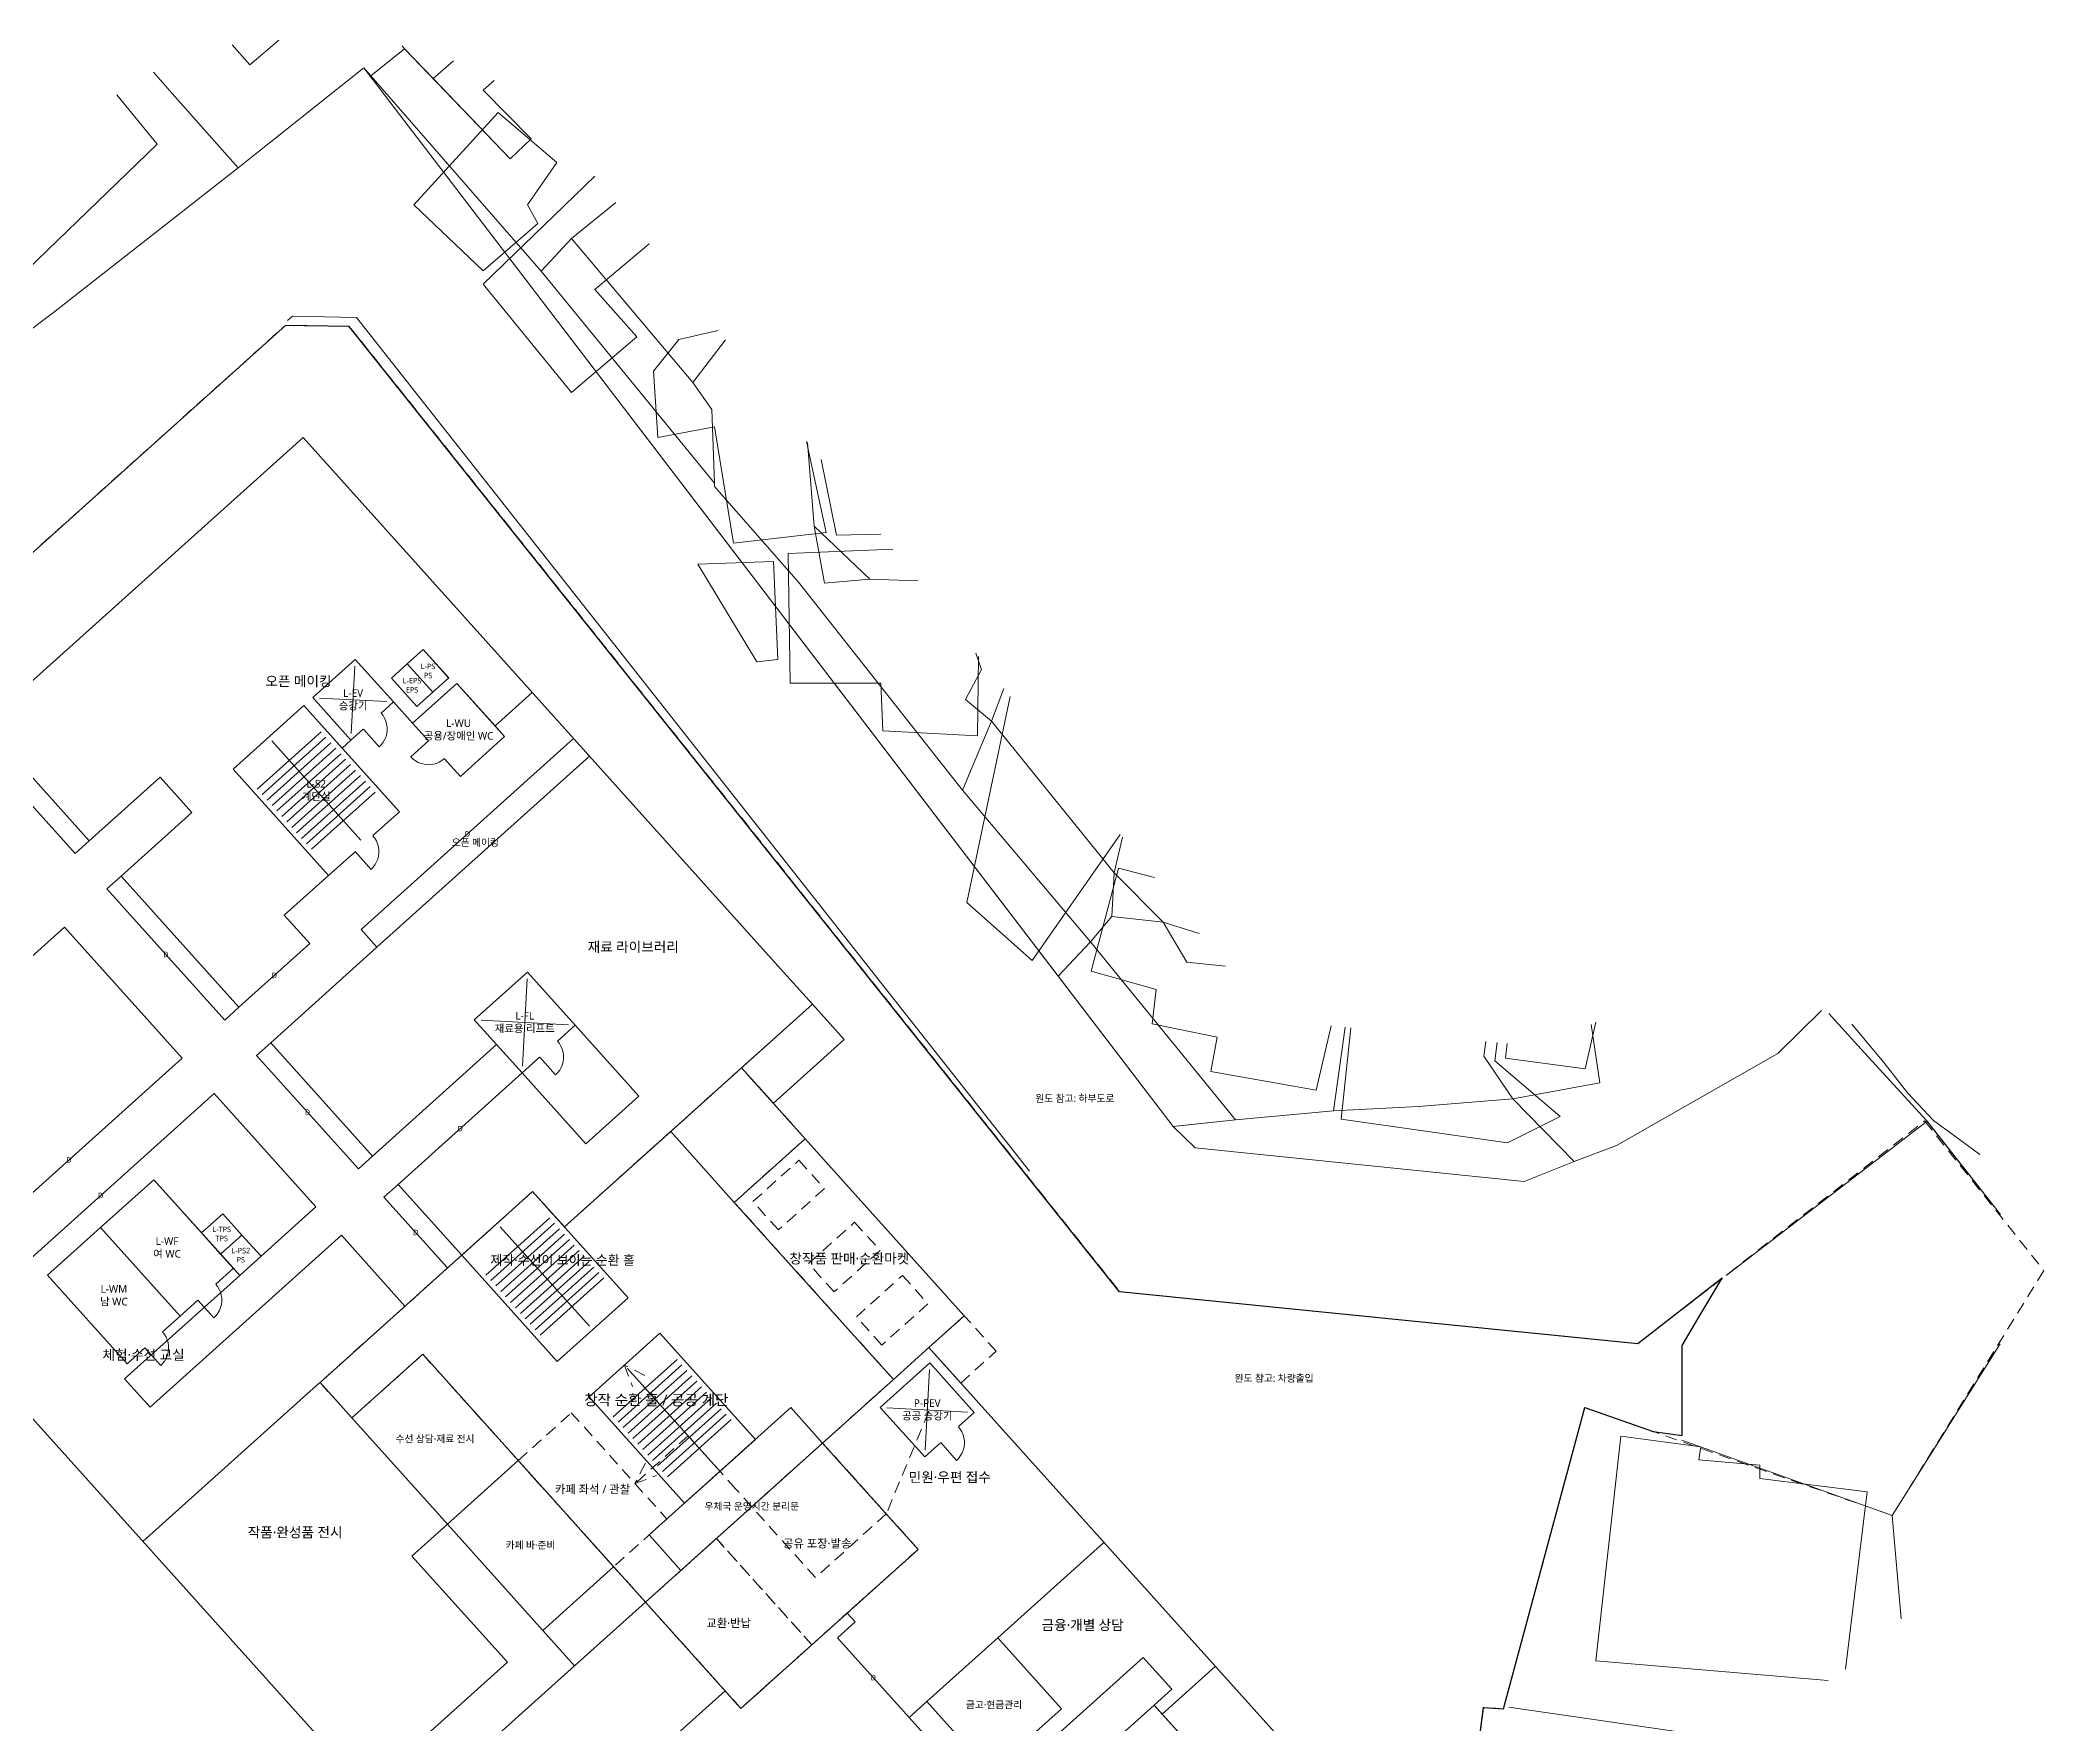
# Model space of a CAD drawing. Header units: millimetres. Extents: x -71701 to 357366, y 1091126 to 1572246.
# Drawn here: x 123213 to 207366, y 1489052 to 1559781 of the extents above; entities that cross this region are included whole.
import ezdxf

# ---------------------------------------------------------------- set-up
doc = ezdxf.new("R2010")
doc.units = ezdxf.units.MM
doc.linetypes.add('PLAN_DASH', pattern=[800, 500, -300])
for name, color, linetype, lineweight in [('CON', 2, 'Continuous', 35), ('DOOR', 4, 'Continuous', 13), ('ELEV', 6, 'Continuous', 13), ('EPS_PS', 6, 'Continuous', 18), ('L1_CONTEXT', 8, 'Continuous', 9), ('L1_PROGRAM_EDGE', 7, 'PLAN_DASH', 13), ('L1_PUBLIC_FLOW', 3, 'PLAN_DASH', 18), ('L1_SITE_3D', 7, 'Continuous', 25), ('L1_SITE_DWG_REF', 8, 'PLAN_DASH', 13), ('L1_TEXT', 7, 'Continuous', 13), ('L1_VOID_ROOF', 8, 'PLAN_DASH', 13), ('SLAB', 8, 'Continuous', 13), ('STAIR', 1, 'Continuous', 13), ('WALL', 3, 'Continuous', 18)]:
    doc.layers.add(name, color=color, linetype=linetype, lineweight=lineweight)
doc.styles.add('KOREAN', font='malgun.ttf')

msp = doc.modelspace()

# ---------------------------------------------------------------- linework, layer by layer
at = {"layer": 'CON'}
for points in [[(134258, 1543086), (108967, 1520362)], [(154309, 1520771), (134258, 1543086)], [(155645, 1519283), (154309, 1520771)], [(145232, 1509926), (155645, 1519283)], [(155645, 1519283), (152670, 1516610)], [(152670, 1516610), (149695, 1513937)], [(149695, 1513937), (145232, 1509926)], [(155343, 1513635), (152368, 1510961)], [(152368, 1510961), (155343, 1513635)], [(162027, 1506196), (155343, 1513635)], [(134969, 1503394), (143895, 1511414)], [(143895, 1511414), (134969, 1503394)], [(143895, 1511414), (145232, 1509926)], [(145232, 1509926), (143895, 1511414)], [(152368, 1510961), (159052, 1503523)], [(159052, 1503523), (152368, 1510961)], [(118173, 1507124), (136888, 1486296)], [(160539, 1504860), (162027, 1506196)], [(177917, 1485520), (160539, 1504860)], [(139281, 1504580), (136306, 1501906)], [(136306, 1501906), (139281, 1504580)], [(148638, 1494166), (139281, 1504580)], [(139281, 1504580), (148638, 1494166)], [(136306, 1501906), (134969, 1503394)], [(134969, 1503394), (136306, 1501906)], [(159052, 1503523), (156076, 1500849)], [(156076, 1500849), (159052, 1503523)], [(156076, 1500849), (160087, 1496386)], [(160087, 1496386), (156076, 1500849)], [(138828, 1496106), (140316, 1497443)], [(140316, 1497443), (145663, 1491492)], [(160087, 1496386), (152648, 1489703)], [(152648, 1489703), (160087, 1496386)], [(142838, 1491643), (138828, 1496106)], [(152648, 1489703), (148638, 1494166)], [(148638, 1494166), (152648, 1489703)], [(138375, 1487633), (142838, 1491643)], [(145663, 1491492), (139712, 1486145)]]:
    msp.add_lwpolyline(points, dxfattribs=at)
at = {"layer": 'DOOR'}
for points in [[(136790, 1530842), (137458, 1530098)], [(137534, 1531511), (137615, 1531408), (137681, 1531295), (137733, 1531175), (137768, 1531049), (137787, 1530920), (137789, 1530789), (137773, 1530659), (137741, 1530532), (137692, 1530411), (137628, 1530297), (137550, 1530192), (137458, 1530098)], [(139525, 1530342), (138781, 1529674)], [(140193, 1529598), (140090, 1529517), (139978, 1529450), (139858, 1529399), (139732, 1529364), (139602, 1529345), (139471, 1529343), (139342, 1529359), (139215, 1529391), (139093, 1529440), (138979, 1529504), (138875, 1529582), (138781, 1529674)], [(137188, 1526360), (137269, 1526257), (137335, 1526144), (137387, 1526024), (137422, 1525898), (137441, 1525769), (137442, 1525638), (137427, 1525508), (137395, 1525381), (137346, 1525260), (137282, 1525146), (137204, 1525041), (137112, 1524948)], [(136444, 1525691), (137112, 1524948)], [(144941, 1517731), (145022, 1517628), (145088, 1517516), (145140, 1517396), (145175, 1517270), (145194, 1517140), (145195, 1517010), (145180, 1516880), (145148, 1516753), (145099, 1516631), (145035, 1516517), (144957, 1516413), (144865, 1516319)], [(144197, 1517063), (144865, 1516319)], [(130587, 1507523), (130668, 1507420), (130734, 1507307), (130786, 1507187), (130821, 1507061), (130840, 1506932), (130842, 1506801), (130826, 1506671), (130794, 1506544), (130745, 1506423), (130681, 1506309), (130603, 1506204), (130511, 1506110)], [(129843, 1506854), (130511, 1506110)], [(128355, 1505518), (128436, 1505415), (128503, 1505302), (128554, 1505182), (128590, 1505056), (128608, 1504927), (128610, 1504796), (128595, 1504666), (128562, 1504539), (128514, 1504418), (128450, 1504304), (128371, 1504199), (128280, 1504105)], [(127611, 1504849), (128280, 1504105)], [(161778, 1501536), (161859, 1501433), (161926, 1501321), (161977, 1501201), (162013, 1501075), (162031, 1500945), (162033, 1500814), (162017, 1500684), (161985, 1500558), (161936, 1500436), (161872, 1500322), (161794, 1500217), (161703, 1500124)], [(161034, 1500868), (161703, 1500124)]]:
    msp.add_lwpolyline(points, dxfattribs=at)
at = {"layer": 'ELEV'}
for points in [[(136435, 1533481), (136284, 1530657)], [(134948, 1532144), (137772, 1531993)], [(143664, 1520349), (143468, 1516677)], [(141730, 1518611), (145402, 1518415)], [(160561, 1503938), (160380, 1500549)], [(158776, 1502334), (162165, 1502153)]]:
    msp.add_lwpolyline(points, dxfattribs=at)
at = {"layer": 'EPS_PS'}
for points in [[(139305, 1534178), (140374, 1532987), (139705, 1532386), (138636, 1533576), (139305, 1534178)], [(138636, 1533576), (139705, 1532386), (139035, 1531784), (137966, 1532974), (138636, 1533576)], [(130887, 1510481), (131689, 1509588), (130796, 1508786), (129994, 1509679), (130887, 1510481)], [(131689, 1509588), (132491, 1508695), (131598, 1507893), (130796, 1508786), (131689, 1509588)]]:
    msp.add_lwpolyline(points, dxfattribs=at)
at = {"layer": 'L1_CONTEXT'}
for points in [[(138421, 1559536), (138517, 1559418), (137102, 1558285), (136816, 1558609), (131531, 1554408), (128765, 1557541), (127979, 1558431)], [(133235, 1559781), (132022, 1558742), (131280, 1559579)], [(147398, 1552960), (145531, 1551439), (144261, 1550069), (137102, 1558285), (138517, 1559418)], [(140573, 1558915), (139719, 1558164), (138517, 1559418), (138421, 1559536)], [(138517, 1559418), (142950, 1554790), (143843, 1555628), (141816, 1557673), (142280, 1558087)], [(88555, 1516973), (95039, 1522684), (104910, 1531810), (113565, 1538458), (114297, 1542838), (117716, 1545883), (121321, 1546499), (123772, 1548338), (131531, 1554408), (136816, 1558609), (170800, 1514150), (171716, 1513255), (185540, 1511832), (187643, 1512683), (189419, 1513348), (196187, 1517208), (198021, 1519013)], [(165970, 1520468), (136816, 1558609), (137102, 1558285), (144261, 1550069), (151541, 1541172), (151539, 1541036), (155061, 1537008), (161953, 1528280), (167327, 1521906), (165970, 1520468)], [(139719, 1558164), (140573, 1558915)], [(127979, 1558431), (128765, 1557541), (131531, 1554408), (123772, 1548338), (121321, 1546499), (117716, 1545883), (115769, 1547983)], [(142280, 1558087), (141816, 1557673), (143843, 1555628), (142950, 1554790), (139719, 1558164)], [(126434, 1557480), (128136, 1555412), (119746, 1547310), (117450, 1547310)], [(144916, 1554635), (143680, 1552859), (144122, 1552082), (141825, 1550085), (138911, 1552859), (142444, 1556744), (144916, 1554635)], [(148787, 1551219), (146506, 1549308), (148273, 1547310), (145535, 1544979), (141825, 1549530), (146513, 1554069)], [(145531, 1551439), (147398, 1552960)], [(144261, 1550069), (145531, 1551439), (150625, 1545399), (151426, 1544264), (151541, 1541172), (144261, 1550069)], [(151998, 1547195), (150625, 1545399), (145531, 1551439)], [(164762, 1512277), (136500, 1548126), (133816, 1548185), (133603, 1547996)], [(152335, 1538653), (151540, 1543536), (149156, 1543092), (148979, 1545867), (150039, 1547199), (151685, 1547587)], [(150625, 1545399), (151998, 1547195)], [(162505, 1534025), (162742, 1533346), (162082, 1532086), (163175, 1531173), (161953, 1528280), (155061, 1537008), (151539, 1541036), (151541, 1541172), (151426, 1544264), (150625, 1545399)], [(155404, 1542926), (156221, 1539097), (152335, 1538653)], [(155443, 1542877), (155721, 1539357), (156149, 1536967), (158061, 1537132), (160080, 1537065)], [(160080, 1537065), (158061, 1537132), (155721, 1539357), (155443, 1542877)], [(158517, 1539025), (156663, 1538986), (156015, 1542160)], [(155721, 1539357), (158061, 1537132), (156149, 1536967), (155721, 1539357)], [(162580, 1530551), (158606, 1530773), (158517, 1532770), (154720, 1532770), (154631, 1538209), (159022, 1538391)], [(150834, 1537765), (154013, 1537876), (154190, 1533769), (153307, 1533658), (150834, 1537765)], [(163685, 1532547), (163175, 1531173), (162082, 1532086), (162742, 1533346), (162505, 1534025)], [(162617, 1533886), (162580, 1530551)], [(168666, 1526304), (168319, 1524801), (163175, 1531173), (163685, 1532547)], [(168576, 1526417), (164876, 1521116), (162138, 1523558), (163951, 1532214)], [(163175, 1531173), (168319, 1524801), (168223, 1522963), (167327, 1521906), (161953, 1528280), (163175, 1531173)], [(171893, 1522259), (170379, 1522723), (168319, 1524801), (168666, 1526304)], [(172383, 1516455), (172648, 1517898), (169910, 1518453), (170087, 1519896), (167349, 1520673), (168497, 1525001), (170019, 1524608)], [(168319, 1524801), (170379, 1522723), (168223, 1522963), (168319, 1524801)], [(178024, 1518316), (177532, 1514804), (173419, 1514423), (167327, 1521906), (168223, 1522963)], [(168223, 1522963), (170379, 1522723), (171377, 1521052), (172997, 1520876)], [(172997, 1520876), (171377, 1521052), (170379, 1522723), (171893, 1522259)], [(165970, 1520468), (167327, 1521906), (173419, 1514423), (171181, 1514190), (170800, 1514150), (165970, 1520468)], [(198021, 1519013), (196187, 1517208), (189419, 1513348), (187643, 1512683), (185068, 1515310), (188723, 1515979), (188352, 1518429)], [(177432, 1518375), (176799, 1515678), (172383, 1516455)], [(183924, 1517722), (183841, 1517096), (185068, 1515310), (181099, 1514986), (177532, 1514804), (178024, 1518316)], [(187044, 1514568), (184836, 1513458), (177859, 1514457), (178255, 1518292)], [(188352, 1518429), (188723, 1515979), (185068, 1515310), (183841, 1517096), (183924, 1517722)], [(188551, 1518535), (188104, 1516566), (184748, 1517010), (184820, 1517632)], [(198335, 1518889), (199698, 1517395), (202418, 1514409), (202458, 1514366), (194015, 1507890)], [(205539, 1510452), (203797, 1512664), (202421, 1514412), (199698, 1517395), (198335, 1518889)], [(204668, 1512971), (203613, 1513755), (202726, 1514401), (201647, 1515541), (200644, 1516830), (199298, 1518450)], [(184409, 1517674), (184306, 1516899), (187044, 1514568)], [(177532, 1514804), (181099, 1514986), (185068, 1515310), (187643, 1512683), (185540, 1511832), (171716, 1513255), (170800, 1514150), (173419, 1514423), (177532, 1514804)], [(194016, 1507890), (202458, 1514366), (205539, 1510451)], [(205529, 1505022), (200999, 1497803), (192154, 1500973)], [(201367, 1493470), (200999, 1497803), (205529, 1505022)], [(188545, 1491704), (189605, 1501138), (192961, 1500694), (192873, 1500140), (195434, 1499918), (195434, 1499363), (199938, 1498808), (199031, 1491346)], [(192154, 1500973), (200999, 1497803), (201367, 1493470)], [(198302, 1490873), (188545, 1491704)], [(196657, 1488045), (184895, 1489750)]]:
    msp.add_lwpolyline(points, dxfattribs=at)
at = {"layer": 'L1_PROGRAM_EDGE'}
for points in [[(155083, 1512728), (156152, 1511538), (154218, 1509800), (153149, 1510990), (155083, 1512728)], [(157422, 1510125), (158491, 1508935), (156557, 1507197), (155488, 1508387), (157422, 1510125)], [(159427, 1507893), (160496, 1506703), (158562, 1504965), (157493, 1506155), (159427, 1507893)], [(145523, 1502122), (149533, 1497659), (147301, 1495654), (143291, 1500117), (145523, 1502122)], [(150126, 1495503), (156076, 1500849)], [(156076, 1500849), (160087, 1496386), (155624, 1492376), (151613, 1496839), (156076, 1500849)], [(151613, 1496839), (155624, 1492376), (152648, 1489703), (148638, 1494166), (151613, 1496839)]]:
    msp.add_lwpolyline(points, dxfattribs=at)
at = {"layer": 'L1_PUBLIC_FLOW'}
for points in [[(160537, 1502169), (158750, 1497874), (155774, 1495201), (152433, 1498920), (150428, 1501151), (147754, 1504127)], [(148616, 1503691), (147754, 1504127), (148095, 1503223)], [(150428, 1501151), (148196, 1499146)], [(148632, 1500008), (148196, 1499146), (149099, 1499487)]]:
    msp.add_lwpolyline(points, dxfattribs=at)
at = {"layer": 'L1_SITE_3D'}
for points in [[(168551, 1507208), (136199, 1547755), (133516, 1547797), (116708, 1532694), (103650, 1522153), (97911, 1517520), (94172, 1515332), (104117, 1513764), (106381, 1507440), (114189, 1485629)], [(182366, 1478406), (183835, 1489745), (184671, 1489688), (188084, 1502345), (190963, 1501332), (192168, 1501172), (192168, 1504953), (192833, 1506065), (193854, 1507773), (190311, 1505020), (168551, 1507208)]]:
    msp.add_lwpolyline(points, dxfattribs=at)
at = {"layer": 'L1_SITE_DWG_REF'}
for points in [[(114189, 1485629), (106381, 1507440), (104117, 1513764), (94172, 1515332), (97911, 1517520), (103650, 1522153), (116708, 1532694), (133516, 1547797), (136199, 1547755), (168551, 1507208)], [(168551, 1507208), (190311, 1505020), (202358, 1514380), (207366, 1508093), (200999, 1497803), (188084, 1502345), (184671, 1489688), (183835, 1489745), (182366, 1478406)]]:
    msp.add_lwpolyline(points, dxfattribs=at)
at = {"layer": 'L1_VOID_ROOF'}
for points in [[(152670, 1516610), (145232, 1509926), (143895, 1511414), (134969, 1503394), (136306, 1501906), (139281, 1504580), (148638, 1494166), (152648, 1489703), (160087, 1496386), (156076, 1500849), (159052, 1503523), (152368, 1510961), (155343, 1513635), (152670, 1516610)], [(163364, 1504709), (162027, 1506196), (160539, 1504860), (161876, 1503372), (163364, 1504709)]]:
    msp.add_lwpolyline(points, dxfattribs=at)
at = {"layer": 'SLAB'}
for points in [[(156982, 1517796), (155645, 1519283)], [(154007, 1515122), (156982, 1517796)], [(152670, 1516610), (154007, 1515122)], [(155343, 1513635), (152670, 1516610)], [(152368, 1510961), (149695, 1513937)], [(149695, 1513937), (152368, 1510961)], [(154740, 1502337), (148789, 1496990)], [(156076, 1500849), (154740, 1502337)], [(148638, 1494166), (156076, 1500849)], [(156076, 1500849), (148638, 1494166)], [(150126, 1495503), (156076, 1500849)], [(148789, 1496990), (150126, 1495503)]]:
    msp.add_lwpolyline(points, dxfattribs=at)
at = {"layer": 'STAIR'}
for points in [[(132336, 1528319), (135013, 1530725)], [(132542, 1528089), (135220, 1530495)], [(132749, 1527859), (135427, 1530265)], [(132939, 1530340), (136682, 1526174)], [(132955, 1527629), (135633, 1530035)], [(133162, 1527399), (135840, 1529805)], [(133368, 1527169), (136046, 1529575)], [(133575, 1526939), (136253, 1529345)], [(133782, 1526709), (136459, 1529115)], [(133988, 1526479), (136666, 1528885)], [(134195, 1526249), (136873, 1528655)], [(134401, 1526019), (137079, 1528426)], [(134608, 1525790), (137286, 1528196)], [(143895, 1511414), (147905, 1506951), (144930, 1504278), (140920, 1508741), (143895, 1511414)], [(141937, 1507907), (144615, 1510313)], [(142144, 1507677), (144822, 1510084)], [(142350, 1507448), (145028, 1509854)], [(142541, 1509929), (146284, 1505763)], [(142557, 1507218), (145235, 1509624)], [(142764, 1506988), (145441, 1509394)], [(142970, 1506758), (145648, 1509164)], [(143177, 1506528), (145855, 1508934)], [(143383, 1506298), (146061, 1508704)], [(143590, 1506068), (146268, 1508474)], [(143796, 1505838), (146474, 1508244)], [(144003, 1505608), (146681, 1508014)], [(144210, 1505378), (146887, 1507784)], [(149242, 1505463), (153252, 1501000), (150277, 1498327), (146266, 1502790), (149242, 1505463)], [(147284, 1501957), (149962, 1504363)], [(147491, 1501727), (150169, 1504133)], [(147697, 1501497), (150375, 1503903)], [(147888, 1503978), (151631, 1499812)], [(147904, 1501267), (150582, 1503673)], [(148110, 1501037), (150788, 1503443)], [(148317, 1500807), (150995, 1503213)], [(148524, 1500577), (151201, 1502983)], [(148730, 1500347), (151408, 1502753)], [(148937, 1500117), (151615, 1502523)], [(149143, 1499887), (151821, 1502294)], [(149350, 1499658), (152028, 1502064)], [(149557, 1499428), (152234, 1501834)]]:
    msp.add_lwpolyline(points, dxfattribs=at)
at = {"layer": 'WALL'}
for points in [[(138636, 1533576), (139305, 1534178)], [(139305, 1534178), (140370, 1532992)], [(134665, 1532160), (136450, 1533764)], [(136785, 1530838), (136269, 1530374), (134665, 1532160), (136450, 1533764)], [(136450, 1533764), (138054, 1531978)], [(136450, 1533764), (138054, 1531978), (137538, 1531515)], [(137966, 1532974), (138636, 1533576)], [(138636, 1533576), (139701, 1532390)], [(139031, 1531789), (137966, 1532974)], [(138856, 1531086), (140716, 1532757)], [(139521, 1530346), (138856, 1531086), (140716, 1532757)], [(140716, 1532757), (142721, 1530525), (140862, 1528854), (140197, 1529594)], [(140716, 1532757), (142320, 1530971)], [(131318, 1529152), (134293, 1531825)], [(136439, 1525687), (135328, 1524689), (131318, 1529152), (134293, 1531825)], [(134293, 1531825), (135897, 1530040)], [(134293, 1531825), (138303, 1527362), (137192, 1526364)], [(136269, 1530374), (134665, 1532160)], [(138054, 1531978), (137538, 1531515)], [(138054, 1531978), (138856, 1531086)], [(142320, 1530971), (143881, 1532374)], [(120870, 1531054), (125280, 1526146)], [(136785, 1530838), (136269, 1530374)], [(139521, 1530346), (138856, 1531086)], [(142320, 1530971), (142721, 1530525)], [(120275, 1530520), (124685, 1525612)], [(135897, 1530040), (136269, 1530374)], [(135897, 1530040), (138303, 1527362)], [(145618, 1530440), (136694, 1522421)], [(142721, 1530525), (140862, 1528854)], [(135328, 1524689), (131318, 1529152)], [(137362, 1521677), (146287, 1529696)], [(140461, 1529301), (140197, 1529594)], [(140862, 1528854), (140461, 1529301)], [(125280, 1526146), (128255, 1528820)], [(128255, 1528820), (129592, 1527332)], [(129592, 1527332), (126617, 1524659)], [(138303, 1527362), (137192, 1526364)], [(124685, 1525612), (125280, 1526146)], [(136439, 1525687), (135328, 1524689)], [(126617, 1524659), (126022, 1524124)], [(126022, 1524124), (130967, 1518620)], [(126617, 1524659), (131563, 1519154)], [(133468, 1523018), (135328, 1524689)], [(124236, 1522520), (117691, 1516638)], [(129182, 1517016), (124236, 1522520)], [(134538, 1521828), (133468, 1523018)], [(136694, 1522421), (137362, 1521677)], [(131563, 1519154), (134538, 1521828)], [(137362, 1521677), (132899, 1517667)], [(141448, 1518626), (143679, 1520631)], [(144192, 1517059), (143453, 1516395), (141448, 1518626), (143679, 1520631)], [(143679, 1520631), (145685, 1518400)], [(143679, 1520631), (145685, 1518400), (144945, 1517735)], [(130967, 1518620), (131563, 1519154)], [(142384, 1517585), (141448, 1518626)], [(145685, 1518400), (144945, 1517735)], [(145685, 1518400), (148358, 1515424)], [(132899, 1517667), (132304, 1517132)], [(132899, 1517667), (137177, 1512906)], [(137177, 1512906), (142384, 1517585)], [(143453, 1516395), (142384, 1517585)], [(119663, 1508462), (129182, 1517016)], [(132304, 1517132), (136582, 1512371)], [(144192, 1517059), (143453, 1516395)], [(143453, 1516395), (138246, 1511716)], [(146126, 1513419), (143453, 1516395)], [(130519, 1515528), (120998, 1506973)], [(134796, 1510767), (130519, 1515528)], [(148358, 1515424), (146126, 1513419)], [(136582, 1512371), (137177, 1512906)], [(125757, 1509905), (127989, 1511910)], [(129839, 1506850), (129099, 1506186), (125757, 1509905), (127989, 1511910)], [(127989, 1511910), (129994, 1509679)], [(127989, 1511910), (131331, 1508191), (130591, 1507527)], [(138246, 1511716), (137651, 1511181)], [(138246, 1511716), (140918, 1508742)], [(132491, 1508695), (134796, 1510767)], [(137651, 1511181), (140323, 1508207)], [(123526, 1507900), (125757, 1509905)], [(127607, 1504845), (126868, 1504181), (123526, 1507900), (125757, 1509905)], [(125757, 1509905), (129099, 1506186)], [(125757, 1509905), (129099, 1506186), (128360, 1505522)], [(129994, 1509679), (130887, 1510481)], [(130887, 1510481), (131689, 1509588)], [(135866, 1509577), (127832, 1502359)], [(129994, 1509679), (130796, 1508786)], [(131689, 1509588), (131619, 1509525)], [(131689, 1509588), (132491, 1508695)], [(138538, 1506603), (135866, 1509577)], [(131331, 1508191), (130591, 1507527)], [(130866, 1508849), (130796, 1508786)], [(130796, 1508786), (131331, 1508191)], [(131598, 1507893), (131331, 1508191)], [(132491, 1508695), (132421, 1508633)], [(126868, 1504181), (123526, 1507900)], [(126763, 1503549), (131598, 1507893)], [(131668, 1507956), (131598, 1507893)], [(129839, 1506850), (129099, 1506186)], [(129099, 1506186), (128360, 1505522)], [(127607, 1504845), (126868, 1504181)], [(160539, 1504860), (159052, 1503523)], [(159052, 1503523), (160539, 1504860)], [(158493, 1502349), (160576, 1504220)], [(161030, 1500864), (160365, 1500266), (158493, 1502349), (160576, 1504220)], [(160576, 1504220), (162447, 1502138)], [(160576, 1504220), (162447, 1502138), (161782, 1501540)], [(127832, 1502359), (126763, 1503549)], [(127532, 1496711), (134967, 1503392)], [(160365, 1500266), (158493, 1502349)], [(140316, 1497443), (136306, 1501906)], [(136306, 1501906), (140316, 1497443)], [(162447, 1502138), (161782, 1501540)], [(161030, 1500864), (160365, 1500266)], [(140317, 1497444), (143290, 1500115)], [(163428, 1492667), (167890, 1496676)], [(144327, 1492981), (147300, 1495652)], [(148638, 1494166), (145663, 1491492)], [(145663, 1491492), (148638, 1494166)], [(157445, 1493341), (156702, 1492673)], [(157113, 1493711), (157445, 1493341)], [(156702, 1492673), (159709, 1489325)], [(160453, 1489994), (163428, 1492667)], [(166102, 1489692), (163428, 1492667)], [(162850, 1485829), (169545, 1491845)], [(169545, 1491845), (170748, 1490506)], [(170338, 1489465), (172568, 1491469)], [(144541, 1483763), (151978, 1490445)], [(170748, 1490506), (170004, 1489837)], [(159709, 1489325), (160453, 1489994)], [(160453, 1489994), (163126, 1487018)], [(163126, 1487018), (166102, 1489692)], [(164797, 1485159), (170004, 1489837)], [(169832, 1484036), (167604, 1482035), (164797, 1485159), (170004, 1489837)], [(170004, 1489837), (170338, 1489465)], [(170004, 1489837), (172811, 1486713), (170584, 1484712)], [(159709, 1489325), (162850, 1485829)], [(170338, 1489465), (172811, 1486713)]]:
    msp.add_lwpolyline(points, dxfattribs=at)

# ---------------------------------------------------------------- texts
at = {"layer": 'DOOR', "char_height": 230, "width": 6000, "attachment_point": 5, "style": 'KOREAN'}
for insert in [(141157, 1526431), (128495, 1521372), (133050, 1520491), (134443, 1514752), (140850, 1514055), (124422, 1512738), (125758, 1511250), (138988, 1509694), (158205, 1490999)]:
    msp.add_mtext('D', dxfattribs=dict(at, insert=insert))
at = {"layer": 'L1_CONTEXT', "char_height": 300, "width": 6000, "attachment_point": 5, "style": 'KOREAN'}
for s, insert in [('원도 참고: 하부도로', (166668, 1515312)), ('원도 참고: 차량출입', (175035, 1503557))]:
    msp.add_mtext(s, dxfattribs=dict(at, insert=insert))
at = {"layer": 'L1_TEXT', "width": 6000, "attachment_point": 5, "style": 'KOREAN'}
for s, insert, char_height in [('L-PS\\PPS', (139505, 1533282), 230), ('오픈 메이킹', (134064, 1532829), 420), ('L-EV\\P승강기', (136360, 1532069), 320), ('L-EPS\\PEPS', (138835, 1532680), 230), ('L-WU\\P공용/장애인 WC', (140789, 1530805), 320), ('L-S2\\P계단실', (134811, 1528257), 320), ('오픈 메이킹', (141491, 1526059), 300), ('재료 라이브러리', (148125, 1521668), 420), ('L-FL\\P재료용 리프트', (143566, 1518513), 320), ('L-TPS\\PTPS', (130841, 1509633), 230), ('L-WF\\P여 WC', (128544, 1509048), 320), ('L-PS2\\PPS', (131643, 1508741), 230), ('제작·수선이 보이는 순환 홀', (145156, 1508514), 400), ('창작품 판매·순환마켓', (157198, 1508579), 420), ('L-WM\\P남 WC', (126312, 1507043), 320), ('체험·수선 교실', (127559, 1504533), 420), ('창작 순환 홀 / 공공 계단', (149091, 1502639), 450), ('P-PEV\\P공공 승강기', (160470, 1502243), 320), ('수선 상담·재료 전시', (139798, 1501011), 300), ('민원·우편 접수', (161416, 1499396), 420), ('카페 좌석 / 관찰', (146412, 1498888), 350), ('우체국 운영시간 분리문', (153101, 1498176), 300), ('작품·완성품 전시', (133923, 1497077), 420), ('카페 바·준비', (143809, 1496548), 300), ('공유 포장·발송', (155850, 1496613), 350), ('교환·반납', (152131, 1493271), 350), ('금융·개별 상담', (166997, 1493185), 420), ('금고·현금관리', (163277, 1489843), 300)]:
    msp.add_mtext(s, dxfattribs=dict(at, insert=insert, char_height=char_height))

doc.saveas('drawing.dxf')
